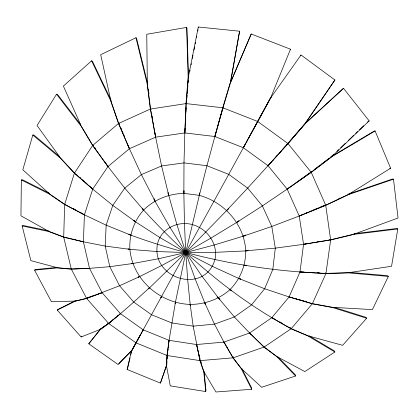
<?xml version="1.0" encoding="UTF-8"?>
<svg xmlns="http://www.w3.org/2000/svg" width="419" height="419" viewBox="0 0 419 419"><rect width="100%" height="100%" fill="white"/><g stroke="black" fill="none" stroke-linecap="round" stroke-linejoin="round"><path stroke-width="0.63" d="M49.489 193.327L22.495 179.772L21.353 179.94L20.95 215.806L48.625 231.283L63.704 236.997L83.407 241.815L105.195 246.063L129.869 249.347L156.926 251.541L185.753 252.552L215.617 252.322L247.639 250.824M63.704 236.997L64.652 204.53L49.473 194.097L21.353 179.94M196.988 346.393L196.532 344.533L200.146 360.623L203.98 371.868L215.958 391.995L251.683 389.272L241.354 368.809L232.938 357.842L223.935 342.093L214.491 324.138L204.823 302.968L195.16 278.939L185.753 252.552L176.855 224.437L168.726 195.312L161.587 165.955L155.632 137.165L150.562 109.013L147.331 83.507L146.76 34.274L186.607 27.403L188.157 76.996L185.984 103.608L184.837 132.933L183.988 162.886L183.862 193.358L184.46 223.516L185.753 252.552L187.686 279.735L190.184 304.43L193.164 326.144L199.931 360.618L203.77 371.857L205.75 391.561L170.282 385.873L166.511 365.997L167.165 355.522L169.077 340.333L175.43 302.261L185.753 252.552L199.324 195.348L206.939 165.73L222.714 107.783L230.539 81.632L239.589 31.21L198.287 27.005L188.388 76.991L186.219 103.608L184.837 132.933L155.632 137.165L129.403 148.708L107.976 166.521L92.704 189.131L84.413 214.827L83.407 241.815L89.514 268.333L102.157 292.755L120.447 313.653L143.209 329.821L169.077 340.333L196.532 344.533L223.935 342.093L249.598 333.016L271.842 317.691L289.094 296.924L299.999 271.931L303.55 244.319L299.25 216.021L287.172 189.126L268.071 165.741L243.329 147.724L214.837 136.505L184.837 132.933L185.078 128.376M185.497 120.567L185.638 117.964M185.947 112.109L186.193 107.552M168.925 341.605L169.077 340.333L166.956 355.464L166.312 365.939L160.425 383.097L127.125 369.479L131.262 351.646L139.124 337.211M166.772 364.813L166.972 361.723M167.165 358.633L167.396 354.924M186.418 103.65L186.685 100.413M186.843 98.465L187.104 95.223M187.267 93.28L187.529 90.038M187.686 88.095L187.901 85.502M188.11 82.91L188.32 80.317M167.511 353.673L167.658 352.405M167.883 350.499L168.035 349.226M168.255 347.32L168.407 346.052M128.806 234.504L130.676 235.09C193.243 257.984 259.361 271.13 325.966 273.371L330.633 239.987L329.763 239.495L330.633 239.768L354.238 234.085L398.05 218.006L393.493 179.185L392.561 179.007L348.666 193.997M184.219 190.886L183.862 193.358C168.852 193.772 154.349 199.418 143.617 210.045C133.991 220.813 129.125 234.939 129.869 249.347C132.739 279.876 159.985 303.414 190.184 304.43C204.807 304.398 219.053 299.386 230.005 289.608C240.249 279.3 245.806 265.342 245.738 250.84C244.298 224.348 224.521 202.288 199.324 195.348L199.056 195.202M199.68 192.876L199.324 195.348L183.862 193.358L183.622 190.807M354.003 233.75L396.866 228.496L397.783 228.952L391.556 266.269L348.508 272.696L325.966 273.371M205.75 391.561L205.97 390.408L204.069 371.297M188.786 76.441L188.529 77.725L188.157 76.996M189.797 71.324L190.053 70.041M191.064 64.919L191.321 63.641M192.331 58.519L192.965 55.318M193.976 50.196L194.61 46.996M195.244 43.796L195.5 42.518M196.511 37.396L196.762 36.118M197.778 30.996L198.03 29.718M186.219 103.608L222.714 107.783L222.803 108.474L222.945 107.84L257.617 121.426L270.831 97.323L253.034 130.031M290.236 49.913L290.487 49.201L251.201 33.997L230.612 82.36L230.539 81.632M127.737 367.788L130.037 357.926M130.754 354.846L131.755 350.53L118.137 364.551L88.76 343.784L100.078 329.68M251.201 33.997L230.612 82.36L239.589 31.21M222.945 107.84L214.837 136.505L216.963 129.031M217.671 126.538L219.441 120.311M219.792 119.064L222.625 109.097M59.482 156.497L33.949 135.08L32.823 135.002L22.825 169.795L49.505 193.892L64.683 204.32L84.413 214.827L106.164 225.176L130.676 235.09L129.057 234.085M222.803 108.474L230.769 81.689M32.823 135.002L60.352 158.12L74.378 173.23L64.683 204.32L65.82 204.32L64.652 204.53L84.413 214.827L79.909 212.281M161.106 297.815L161.498 296.636L160.707 297.595M166.353 366.038L160.425 383.097M175.016 303.435L175.43 302.261L175.451 303.55M142.58 330.958L271.041 97.438L270.611 97.967L290.487 49.201M127.125 369.479L127.596 368.406M312.401 303.644L325.903 273.581L348.451 272.9L388.345 276.399L372.402 309.604L332.613 307.331L312.401 303.644L289.094 296.924L264.64 288.754L238.83 278.483L212.307 266.322L185.753 252.552L159.869 237.542L133.703 220.682M245.518 143.727L243.329 147.724L257.617 121.426L257.413 122.039L257.826 121.541L287.89 143.508L305.713 122.856L334.922 79.992L301.025 54.994L300.559 55.58M246.456 142.015L247.399 140.302M248.336 138.589L249.902 135.735M250.84 134.022L252.406 131.168M139.752 336.075L140.695 334.367M131.079 351.546L143.209 329.821L131.262 351.646M80.5 124.323L57.581 94.537L56.549 94.223L37.04 125.501L60.436 157.932L74.467 173.042L92.704 189.131L112.779 205.399L135.342 221.677L133.965 220.294M74.467 173.042L92.63 145.513L81.04 126.088L56.549 94.223M88.76 343.784L100.9 328.669L100.041 329.533L81.124 336.965L57.272 310.112L58.126 309.301L75.394 300.701M270.611 97.967L301.025 54.994M148.499 288.88L185.753 252.552L226.763 210.417L247.666 188.094L288.062 143.67L305.886 123.018L343.496 88.294L369.17 120.882L332.387 156.083L311.144 172.209L287.172 189.126L262.373 205.923L236.74 222.384L210.967 238.065L185.753 252.552L161.744 265.499L139.522 276.629L119.546 285.748L86.702 298.496L75.085 301.256L57.272 310.112M153.988 199.413L169.92 227.239L185.753 252.552L202.058 276.31L218.404 297.935L234.373 316.953L249.598 333.016L264.18 347.011L277.027 356.621L304.817 371.58L334.865 352.002L307.965 335.959L291.085 328.8L290.624 327.7L291.242 328.658L308.117 335.823L342.642 345.324L366.641 318.246L332.497 307.509L312.286 303.822L291.242 328.658C235.106 298.82 186.408 256.716 143.617 210.045L142.224 208.662M304.802 123.835L286.565 144.932M271.083 162.352L268.071 165.741L287.89 143.508L287.424 143.963L288.062 143.67L311.144 172.209M272.371 160.901L273.665 159.45M275.812 157.031L277.535 155.093M279.253 153.16L281.406 150.74M282.694 149.29L285.706 145.901M334.922 79.992L305.226 123.343L305.886 123.018M118.792 363.577L131.309 350.981M305.713 122.856L305.226 123.343L343.496 88.294M81.124 336.965L81.956 336.138M330.135 157.534L334.048 154.098M336.871 151.395L338.756 149.593M340.642 147.792L345.35 143.282M348.179 140.58L353.83 135.169M355.71 133.368L357.596 131.566M359.481 129.764L363.718 125.705M367.489 122.102L369.17 120.882M110.873 99.822L92.463 61.326L91.588 60.802L63.384 86.073L81.176 125.93L92.772 145.351L107.976 166.521L124.747 188.121L143.617 210.045L142.586 208.379M238.631 220.755L236.74 222.384L239.019 221.222M226.763 210.417L228.664 208.788M100.041 329.533C117.676 317.193 133.373 302.356 149.269 287.905L148.164 288.576M110.967 321.3L108.757 323.531L100.199 329.669M111.962 320.493L113.46 319.288M114.46 318.482L115.953 317.272M117.451 316.067L118.451 315.261M119.446 314.454L120.447 313.653L108.757 323.531L135.924 342.794L136.615 341.757L136.112 342.899L166.956 355.464M100.34 293.363L102.157 292.755L86.581 298.318L74.97 301.088L51.427 301.738L34.541 270.14L57.482 267.919L71.324 269.166L89.514 268.333L109.794 266.683L132.902 263.499L158.408 258.769L185.753 252.552L214.266 244.968L243.203 236.196L271.784 226.459L299.25 216.021L325.678 205.179L348.88 194.196L390.623 168.228L375.089 130.948L332.508 156.282L311.265 172.413L287.172 189.126L290.88 186.476M299.884 180.034L311.506 171.675M314.093 169.711L320.305 164.997M321.342 164.211L329.104 158.319M101.403 328.307L105.436 325.406M106.447 324.683L108.463 323.232M292.467 185.339L293.525 184.58M295.646 183.066L298.82 180.793M264.18 347.011L291.085 328.8L271.842 317.691L274.686 319.21M138.432 277.315L139.522 276.629L138.286 276.917M34.541 270.14L35.536 269.517L56.591 267.458M332.508 156.282L331.691 156.355L374.23 131.053L375.089 130.948M245.471 235.033L243.203 236.196L245.702 235.588M135.96 37.731L147.116 83.575L147.76 84.214L136.604 38.417L135.96 37.731L100.701 54.7L110.742 100.377L118.671 123.385L129.403 148.708L141.376 174.618L154.993 201.026L154.176 198.601M338.777 198.596L339.94 198.046M393.493 179.185L348.943 194.416L325.741 205.394L299.25 216.021L303.419 214.256M305.802 213.245L306.996 212.742M309.976 211.48L311.165 210.972M312.359 210.469L318.32 207.95M319.508 207.442L324.872 205.174L325.678 205.179L311.265 172.413L310.474 172.46M331.691 156.355L332.387 156.083M87.608 268.354L89.514 268.333L71.251 268.967L57.408 267.725L30.859 260.634L22.16 225.93L23.255 225.522L48.51 230.796M200.146 360.623L232.938 357.842L232.943 356.606L233.147 357.8L241.559 368.767L261.676 387.276L295.625 375.99L276.844 356.71L263.991 347.105L233.147 357.8L223.935 342.093L224.935 343.706M88.205 297.427L94.877 295.191M96.092 294.787L98.517 293.976M131.671 263.808L132.902 263.499L131.597 263.431M248.221 250.227L245.738 250.84L275.309 248.142L303.55 244.319L330.633 239.987L354.238 234.305L397.783 228.952M308.028 243.497L303.55 244.319L330.633 239.768L325.741 205.394L324.872 205.174M317.618 241.732L318.896 241.496M185.984 103.608L150.562 109.013L150.997 109.689L150.342 109.076L147.116 83.575M389.749 168.281L390.623 168.228M246.178 265.243L244.219 265.269L246.131 265.698M76.174 268.459L79.987 268.427M303.859 272.072L299.999 271.931L325.903 273.581L325.118 272.842M309.657 272.282L311.589 272.35M317.387 272.56L319.32 272.633M128.56 249.295L129.869 249.347L128.01 248.745M348.933 272.292L387.523 275.692L388.345 276.399M167.165 355.522L199.931 360.618M22.16 225.93L48.651 231.487L63.725 237.206L83.407 241.815L80.935 241.14M240.736 278.897L238.83 278.483L240.548 279.326M348.048 194.212L348.943 194.416M292.226 297.752L289.094 296.924L312.286 303.822M295.358 298.579L296.61 298.909M298.49 299.407L300.365 299.904M301.617 300.234L303.497 300.727M304.749 301.062L306.629 301.554M73.514 239.118L75.368 239.626M334.32 307.363L365.97 317.34L366.641 318.246M231.723 290.43L230.005 289.608L231.498 290.87M279.808 321.939L281.516 322.85M91.588 60.802L110.558 100.497L111.433 100.984M73.147 208.463L75.399 209.736M309.18 335.886L334.393 350.954L334.865 352.002M217.094 296.903L219.902 299.176M74.378 173.23L92.704 189.131L89.362 186.046M251.484 334.734L249.598 333.016L263.991 347.105M79.814 177.237L80.767 178.117M82.679 179.877L84.114 181.202M86.021 182.962L86.979 183.841M277.944 356.915L295.379 374.848L295.625 375.99M108.594 323.389L86.702 298.496L87.597 297.631L86.581 298.318L71.324 269.166M205.577 304.026L204.823 302.968L205.221 304.168M218.404 297.935L219.142 299.009M95.139 147.907L95.872 148.97M104.677 161.734L107.976 166.521L92.63 145.513L93.673 145.781L92.772 145.351L118.483 123.505L119.363 123.972L118.671 123.385L150.342 109.076L155.632 137.165L154.878 132.692M226.936 346.932L227.606 348.006M147.331 83.507L147.76 84.214M241.925 368.73L251.667 388.094L251.683 389.272M186.607 27.403L186.974 28.183L188.529 77.725L188.388 76.991M121.075 128.193L121.809 130.005M122.301 131.21L123.034 133.022M123.526 134.227L124.26 136.039M127.936 145.089L129.403 148.708L118.483 123.505L110.558 100.497M190.598 305.624L190.184 304.43L190.189 305.713M167.899 192.876L168.726 195.312L168.49 192.771M200.376 359.989L201.387 362.954M198.051 350.729L198.658 353.207M198.962 354.443L200.025 358.779M63.725 237.206L71.251 268.967M151.641 113.523L151.856 114.801M152.076 116.079L152.291 117.357M152.506 118.635L152.72 119.913M153.26 123.107L153.474 124.385M198.287 27.005L198.412 27.795M148.41 89.31L148.572 90.583M148.813 92.494L148.975 93.767M106.164 225.176L105.195 246.063L109.794 266.683L119.546 285.748L133.761 302.089L151.526 314.737L171.738 322.929L193.164 326.144L214.491 324.138L234.373 316.953L251.489 304.932L264.64 288.754L272.816 269.401L275.309 248.142L271.784 226.459L262.373 205.923L247.666 188.094L228.716 174.346L206.939 165.73L183.988 162.886L161.587 165.955L141.376 174.618L124.747 188.121L112.779 205.399L106.164 225.176M157.418 244.303C151.013 278.892 204.64 295.028 214.942 259.607C218.461 244.109 207.169 228.407 192.201 224.553C177.687 220.431 160.54 229.041 157.418 244.303"/></g></svg>
